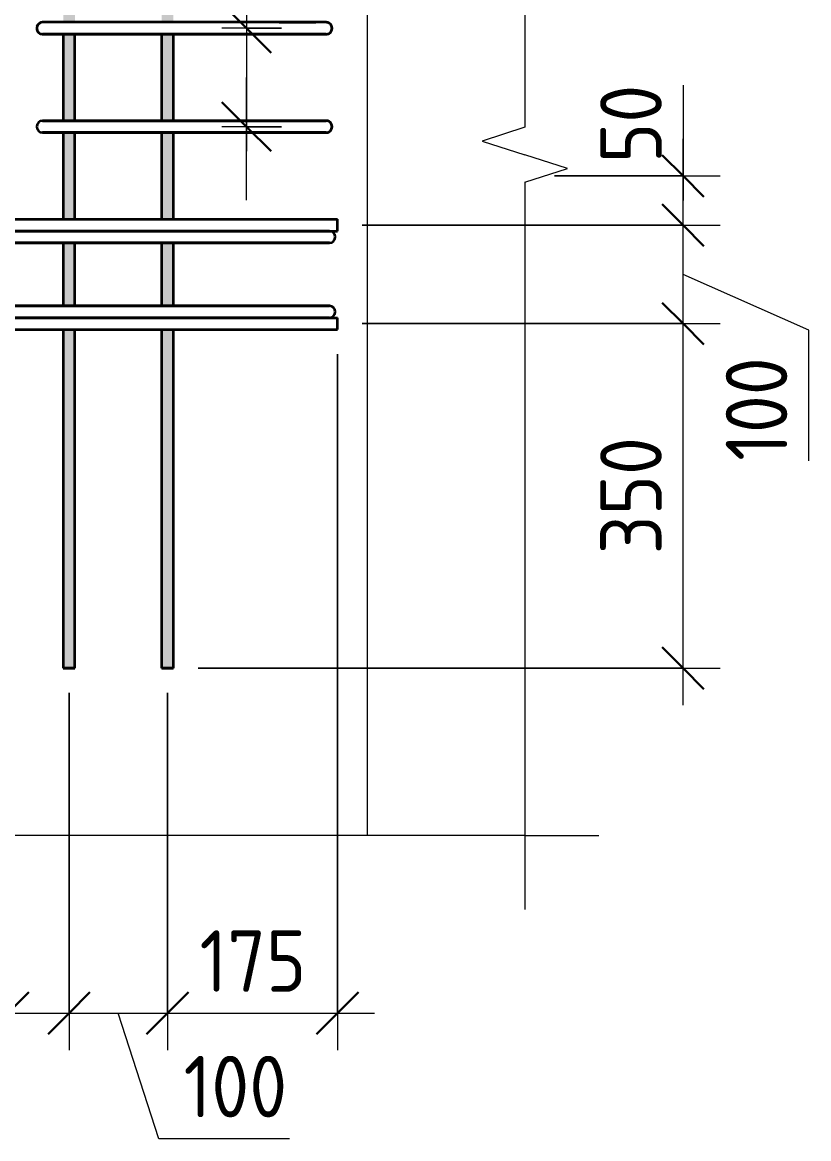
# Model space of a CAD drawing. Header units: millimetres. Extents: x -2461 to 50011, y -6221 to 38236.
# Drawn here: x 48964 to 49763, y 692 to 1826 of the extents above; entities that cross this region are included whole.
import ezdxf

# ---------------------------------------------------------------- set-up
doc = ezdxf.new("R2010")
doc.units = ezdxf.units.MM
for name, color, linetype, lineweight in [('AA_Dim', 7, 'Continuous', 9), ('AA_Dim-25', 7, 'Continuous', 9), ('AA_Oformlenie', 7, 'Continuous', 9), ('AA_Vinoska', 7, 'Continuous', 9), ('AF_Stena_Опалубка', 253, 'Continuous', 18), ('KR_Armatura_Tonkie', 7, 'Continuous', 20)]:
    doc.layers.add(name, color=color, linetype=linetype, lineweight=lineweight)
doc.styles.add('ISOCPEUR_10', font='isocpeur.ttf', dxfattribs={"width": 0.9, "height": 62.5})
doc.styles.add('ISOCPEUR_12', font='isocpeur.ttf', dxfattribs={"width": 0.8, "height": 62.5})
doc.dimstyles.new('05_Округл_5мм__прозр__2', dxfattribs={"dimscale": 304.8, "dimtxt": 62.248823, "dimasz": 0.139436, "dimexe": 0.123031, "dimexo": 0.082021, "dimgap": 0.008202, "dimtad": 1, "dimdec": 0, "dimrnd": 5, "dimdsep": 46, "dimtxsty": 'ISOCPEUR_10', "dimblk1": 'OBLIQUE', "dimblk2": 'OBLIQUE', "dimsah": 1, "dimcen": 0.09, "dimdle": 0.123031, "dimazin": 0, "dimtfac": 1, "dimtdec": 4, "dimtix": 1, "dimtmove": 1, "dimatfit": 3, "dimfxl": 1, "dimtvp": 1, "dimtolj": 1, "dimtzin": 0, "dimlwd": 18, "dimlwe": 18, "dimarcsym": 2})
doc.dimstyles.new('05_Округл_5мм__прозр__3', dxfattribs={"dimscale": 304.8, "dimtxt": 62.248823, "dimasz": 0.139436, "dimexe": 0.123031, "dimexo": 0.082021, "dimgap": 0.008202, "dimtad": 1, "dimdec": 0, "dimrnd": 5, "dimdsep": 46, "dimtxsty": 'ISOCPEUR_10', "dimblk1": 'OBLIQUE', "dimblk2": 'OBLIQUE', "dimsah": 1, "dimcen": 0.09, "dimdle": 0.123031, "dimazin": 0, "dimtfac": 1, "dimtdec": 4, "dimtix": 1, "dimtmove": 0, "dimatfit": 3, "dimfxl": 1, "dimtvp": 1, "dimtolj": 1, "dimtzin": 0, "dimlwd": 18, "dimlwe": 18, "dimarcsym": 2})
doc.dimstyles.new('10_Раскладка_арматуры_с_засечками_1', dxfattribs={"dimscale": 304.8, "dimtxt": 0.18, "dimasz": 0.164042, "dimexe": 0.082021, "dimexo": 0, "dimgap": 0, "dimtad": 1, "dimdec": 3, "dimrnd": 0.001, "dimdsep": 46, "dimtxsty": 'ISOCPEUR_12', "dimblk1": 'OBLIQUE', "dimblk2": 'OBLIQUE', "dimsah": 1, "dimcen": 0.09, "dimdle": 0.082021, "dimazin": 0, "dimtfac": 1, "dimtdec": 4, "dimtix": 1, "dimtmove": 0, "dimatfit": 3, "dimfxl": 1, "dimtvp": 1, "dimtolj": 1, "dimtzin": 0, "dimlwd": 18, "dimlwe": 18, "dimarcsym": 2})
doc.dimstyles.new('10_Раскладка_арматуры_с_засечками_5', dxfattribs={"dimscale": 304.8, "dimtxt": 0.18, "dimasz": 0.164042, "dimexe": 0.082021, "dimexo": 0, "dimgap": 0, "dimtad": 1, "dimdec": 3, "dimrnd": 0.001, "dimdsep": 46, "dimtxsty": 'ISOCPEUR_12', "dimblk1": 'OBLIQUE', "dimblk2": 'OBLIQUE', "dimsah": 1, "dimcen": 0.09, "dimdle": 0.082021, "dimazin": 0, "dimtfac": 1, "dimtdec": 4, "dimtix": 1, "dimtmove": 1, "dimatfit": 3, "dimfxl": 1, "dimtvp": 1, "dimtolj": 1, "dimtzin": 0, "dimlwd": 18, "dimlwe": 18, "dimarcsym": 2})

# ---------------------------------------------------------------- blocks, each defined once
blk = doc.blocks.new('350_Стержень верт с удлинением концов _НесАрм_РабПлоск_ - 350_Стержень верт с удлинением концов _НесАрм_РабПлоск_-4140946-Схема обрамления отверстия 1500х1050 _h_')
at = {"layer": 'KR_Armatura_Tonkie', "lineweight": 35}
h = blk.add_hatch(color=256, dxfattribs=at)
h.paths.add_polyline_path([(-32483, 1170), (-32477, 1170), (-32477.2, 1514), (-32489, 1514), (-32488.8, 1170), (-32484.6, 1170)])
h.paths.add_polyline_path([(-32483, 1538), (-32477, 1538), (-32477.2, 1602), (-32489, 1602), (-32488.8, 1538), (-32483.2, 1538)])
h.paths.add_polyline_path([(-32483, 1626), (-32477, 1626), (-32477.2, 1714), (-32489, 1714), (-32488.8, 1626), (-32483.3, 1626)])
h.paths.add_polyline_path([(-32478.8, 1726), (-32477, 1726), (-32477.2, 1814), (-32489, 1814), (-32488.8, 1726), (-32479, 1726)])
h.paths.add_polyline_path([(-32478.8, 1826), (-32477, 1826), (-32477.2, 2014), (-32489, 2014), (-32488.8, 1826), (-32479.1, 1826)])
h.paths.add_polyline_path([(-32478.8, 2026), (-32477, 2026), (-32477.2, 2214), (-32489, 2214), (-32488.8, 2026), (-32479.2, 2026)])
h.paths.add_polyline_path([(-32482.1, 2226), (-32477, 2226), (-32477.2, 2414), (-32489, 2414), (-32488.8, 2226), (-32483, 2226)])
h.paths.add_polyline_path([(-32478.8, 2426), (-32477, 2426), (-32477.2, 2614), (-32489, 2614), (-32488.8, 2426), (-32479.4, 2426)])
h.paths.add_polyline_path([(-32478.8, 2626), (-32477, 2626), (-32477.2, 2776), (-32489, 2776), (-32488.8, 2626), (-32479.5, 2626)])
h.paths.add_polyline_path([(-32482.5, 2800), (-32477, 2800), (-32477.2, 2852), (-32489, 2852), (-32488.8, 2800), (-32483, 2800)])
h.paths.add_polyline_path([(-32482.6, 2876), (-32477, 2876), (-32477.2, 3540), (-32489, 3540), (-32488.8, 2876), (-32483, 2876)])
for p, q in [((-32489, 1814), (-32489, 1726)), ((-32477, 1726), (-32477, 1814)), ((-32489, 1714), (-32489, 1626)), ((-32477, 1626), (-32477, 1714)), ((-32489, 1602), (-32489, 1538)), ((-32477, 1538), (-32477, 1602)), ((-32489, 1514), (-32489, 1170)), ((-32477, 1170), (-32477, 1514)), ((-32477, 1170), (-32489, 1170)), ((-32488.8, 1170), (-32477.2, 1170))]:
    blk.add_line(p, q, dxfattribs=at)
blk = doc.blocks.new('350_Стержень верт с удлинением концов _НесАрм_РабПлоск_ - 350_Стержень верт с удлинением концов _НесАрм_РабПлоск_-V27-Схема обрамления отверстия 1500х1050 _h_')
at = {"layer": 'KR_Armatura_Tonkie', "lineweight": 35}
for p, q in [((-32489, 1814), (-32489, 1726)), ((-32477, 1726), (-32477, 1814)), ((-32489, 1714), (-32489, 1626)), ((-32477, 1626), (-32477, 1714)), ((-32489, 1602), (-32489, 1538)), ((-32477, 1538), (-32477, 1602)), ((-32489, 1514), (-32489, 1170)), ((-32477, 1170), (-32477, 1514)), ((-32488.8, 1170), (-32477.2, 1170)), ((-32477.2, 1170), (-32488.8, 1170))]:
    blk.add_line(p, q, dxfattribs=at)
blk = doc.blocks.new('350_Стержень верт с удлинением концов _НесАрм_РабПлоск_ - 350_Стержень верт с удлинением концов _НесАрм_РабПлоск_-V28-Схема обрамления отверстия 1500х1050 _h_')
at = {"layer": 'KR_Armatura_Tonkie', "lineweight": 35}
h = blk.add_hatch(color=256, dxfattribs=at)
h.paths.add_polyline_path([(-32583, 1170), (-32577, 1170), (-32577.2, 1514), (-32589, 1514), (-32588.8, 1170), (-32584.6, 1170)])
h.paths.add_polyline_path([(-32581.7, 1538), (-32577, 1538), (-32577.2, 1602), (-32589, 1602), (-32588.8, 1538), (-32583, 1538)])
h.paths.add_polyline_path([(-32581.7, 1626), (-32577, 1626), (-32577.2, 1714), (-32589, 1714), (-32588.8, 1626), (-32583, 1626)])
h.paths.add_polyline_path([(-32581.8, 1726), (-32577, 1726), (-32577.2, 1814), (-32589, 1814), (-32588.8, 1726), (-32583, 1726)])
h.paths.add_polyline_path([(-32577.4, 1826), (-32577, 1826), (-32577.2, 2014), (-32589, 2014), (-32588.8, 1826), (-32577.5, 1826)])
h.paths.add_polyline_path([(-32582, 2026), (-32577, 2026), (-32577.2, 2214), (-32589, 2214), (-32588.8, 2026), (-32583, 2026)])
h.paths.add_polyline_path([(-32577.2, 2226), (-32577, 2226), (-32577.2, 2414), (-32589, 2414), (-32588.8, 2226), (-32577.5, 2226)])
h.paths.add_polyline_path([(-32577.2, 2426), (-32577, 2426), (-32577.2, 2614), (-32589, 2614), (-32588.8, 2426), (-32577.5, 2426)])
h.paths.add_polyline_path([(-32577.5, 2626), (-32577, 2626), (-32577.2, 2776), (-32589, 2776), (-32588.8, 2626), (-32577.6, 2626)])
h.paths.add_polyline_path([(-32583, 2800), (-32577, 2800), (-32577.2, 2852), (-32589, 2852), (-32588.8, 2800), (-32584.1, 2800)])
h.paths.add_polyline_path([(-32583, 2876), (-32577, 2876), (-32577.2, 3540), (-32589, 3540), (-32588.8, 2876), (-32584.1, 2876)])
for p, q in [((-32589, 1814), (-32589, 1726)), ((-32577, 1726), (-32577, 1814)), ((-32589, 1714), (-32589, 1626)), ((-32577, 1626), (-32577, 1714)), ((-32589, 1602), (-32589, 1538)), ((-32577, 1538), (-32577, 1602)), ((-32589, 1514), (-32589, 1170)), ((-32577, 1170), (-32577, 1514)), ((-32577, 1170), (-32589, 1170)), ((-32588.8, 1170), (-32577.2, 1170))]:
    blk.add_line(p, q, dxfattribs=at)
blk = doc.blocks.new('350_Стержень верт с удлинением концов _НесАрм_РабПлоск_ - 350_Стержень верт с удлинением концов _НесАрм_РабПлоск_-V29-Схема обрамления отверстия 1500х1050 _h_')
at = {"layer": 'KR_Armatura_Tonkie', "lineweight": 35}
for p, q in [((-32589, 1814), (-32589, 1726)), ((-32577, 1726), (-32577, 1814)), ((-32589, 1714), (-32589, 1626)), ((-32577, 1626), (-32577, 1714)), ((-32589, 1602), (-32589, 1538)), ((-32577, 1538), (-32577, 1602)), ((-32589, 1514), (-32589, 1170)), ((-32577, 1170), (-32577, 1514)), ((-32588.8, 1170), (-32577.2, 1170)), ((-32577.2, 1170), (-32588.8, 1170))]:
    blk.add_line(p, q, dxfattribs=at)
blk = doc.blocks.new('011_Прямоугольник обрыва _ЭлУзла_ - 011_Прямоугольник обрыва _ЭлУзла_-4156951-Схема обрамления отверстия 1500х1050 _h_')
at = {"layer": 'AA_Oformlenie'}
for p, q in [((-32120, 3046.4), (-32120, 1719.4)), ((-32120, 1663.8), (-32120, 1000)), ((-32120, 1000), (-32731.3, 1000))]:
    blk.add_line(p, q, dxfattribs=at)
blk = doc.blocks.new('DIMBLOCK167-Схема обрамления отверстия 1500х1050 _h_')
at = {"layer": 'AA_Dim-25', "lineweight": 30}
for p, q in [((49635.2, 1520), (49613.9, 1541.2)), ((49635.2, 1520), (49656.4, 1498.7)), ((49635.2, 1170), (49613.9, 1191.2)), ((49635.2, 1170), (49656.4, 1148.7))]:
    blk.add_line(p, q, dxfattribs=at)
at = {"layer": 'AA_Dim-25', "lineweight": 18}
for p, q in [((49309.3, 1520), (49672.7, 1520)), ((49635.2, 1520), (49309.3, 1520)), ((49635.2, 1132.5), (49635.2, 1520)), ((49142.6, 1170), (49672.7, 1170)), ((49635.2, 1170), (49142.6, 1170))]:
    blk.add_line(p, q, dxfattribs=at)
at = {"layer": 'AA_Dim-25', "color": 0, "lineweight": 18, "insert": (49551, 1285.7), "char_height": 62.5, "width": 142.215, "attachment_point": 1, "rotation": 90, "line_spacing_factor": 1.149209, "style": 'ISOCPEUR_10'}
blk.add_mtext('350', dxfattribs=at)
blk = doc.blocks.new('_Oblique')
at = {"color": 0, "linetype": 'ByBlock', "lineweight": -2}
blk.add_line((-0.5, -0.5), (0.5, 0.5), dxfattribs=at)
blk = doc.blocks.new('DIMBLOCK168-Схема обрамления отверстия 1500х1050 _h_')
at = {"layer": 'AA_Dim-25', "lineweight": 30}
for p, q in [((49635.2, 1620), (49613.9, 1641.2)), ((49635.2, 1620), (49656.4, 1598.7)), ((49635.2, 1520), (49613.9, 1541.2)), ((49635.2, 1520), (49656.4, 1498.7))]:
    blk.add_line(p, q, dxfattribs=at)
at = {"layer": 'AA_Dim-25', "lineweight": 18}
for p, q in [((49309.3, 1620), (49672.7, 1620)), ((49635.2, 1620), (49309.3, 1620)), ((49635.2, 1520), (49635.2, 1620)), ((49762.7, 1513.4), (49635.2, 1570)), ((49309.3, 1520), (49672.7, 1520)), ((49635.2, 1520), (49309.3, 1520)), ((49762.7, 1380.6), (49762.7, 1513.4))]:
    blk.add_line(p, q, dxfattribs=at)
at = {"layer": 'AA_Dim-25', "color": 0, "lineweight": 18, "insert": (49678.5, 1380.6), "char_height": 62.5, "width": 129.286, "attachment_point": 1, "rotation": 90, "line_spacing_factor": 1.149209, "style": 'ISOCPEUR_10'}
blk.add_mtext('100', dxfattribs=at)
blk = doc.blocks.new('DIMBLOCK169-Схема обрамления отверстия 1500х1050 _h_')
at = {"layer": 'AA_Dim-25', "lineweight": 18}
for p, q in [((49635.2, 1762.1), (49635.2, 1658.1)), ((49635.2, 1620), (49635.2, 1707.5)), ((49504.6, 1670), (49672.7, 1670)), ((49635.2, 1670), (49504.6, 1670)), ((49635.2, 1658.1), (49635.2, 1645)), ((49309.3, 1620), (49672.7, 1620)), ((49635.2, 1620), (49309.3, 1620))]:
    blk.add_line(p, q, dxfattribs=at)
at = {"layer": 'AA_Dim-25', "lineweight": 30}
for p, q in [((49635.2, 1670), (49613.9, 1691.2)), ((49635.2, 1670), (49656.4, 1648.7)), ((49635.2, 1620), (49613.9, 1641.2)), ((49635.2, 1620), (49656.4, 1598.7))]:
    blk.add_line(p, q, dxfattribs=at)
at = {"layer": 'AA_Dim-25', "color": 0, "lineweight": 18, "insert": (49551, 1683.1), "char_height": 62.5, "width": 94.81, "attachment_point": 1, "rotation": 90, "line_spacing_factor": 1.149209, "style": 'ISOCPEUR_10'}
blk.add_mtext('50', dxfattribs=at)
blk = doc.blocks.new('DIMBLOCK188-Схема обрамления отверстия 1500х1050 _h_')
at = {"layer": 'AA_Dim-25', "lineweight": 18}
for p, q in [((48949.6, 1645), (48949.6, 782.1)), ((48949.6, 819.6), (48949.6, 1645)), ((49011.6, 1145), (49011.6, 782.1)), ((49011.6, 819.6), (49011.6, 1145)), ((48857.5, 819.6), (48961.5, 819.6)), ((48912.1, 819.6), (49011.6, 819.6)), ((48961.5, 819.6), (48980.6, 819.6))]:
    blk.add_line(p, q, dxfattribs=at)
at = {"layer": 'AA_Dim-25', "lineweight": 30}
for p, q in [((48949.6, 819.6), (48970.9, 840.9)), ((49011.6, 819.6), (49032.9, 840.9)), ((48949.6, 819.6), (48928.4, 798.4)), ((49011.6, 819.6), (48990.4, 798.4))]:
    blk.add_line(p, q, dxfattribs=at)
at = {"layer": 'AA_Dim-25', "color": 0, "lineweight": 18, "insert": (48857.5, 903.8), "char_height": 62.5, "width": 94.81, "attachment_point": 1, "line_spacing_factor": 1.149209, "style": 'ISOCPEUR_10'}
blk.add_mtext('60', dxfattribs=at)
blk = doc.blocks.new('DIMBLOCK189-Схема обрамления отверстия 1500х1050 _h_')
at = {"layer": 'AA_Dim-25', "lineweight": 18}
for p, q in [((49011.6, 1145), (49011.6, 782.1)), ((49011.6, 819.6), (49011.6, 1145)), ((49111.6, 1145), (49111.6, 782.1)), ((49111.6, 819.6), (49111.6, 1145)), ((49011.6, 819.6), (49111.6, 819.6)), ((49102.9, 692.1), (49061.6, 819.6)), ((49235.6, 692.1), (49102.9, 692.1))]:
    blk.add_line(p, q, dxfattribs=at)
at = {"layer": 'AA_Dim-25', "lineweight": 30}
for p, q in [((49011.6, 819.6), (49032.9, 840.9)), ((49111.6, 819.6), (49132.9, 840.9)), ((49011.6, 819.6), (48990.4, 798.4)), ((49111.6, 819.6), (49090.4, 798.4))]:
    blk.add_line(p, q, dxfattribs=at)
at = {"layer": 'AA_Dim-25', "color": 0, "lineweight": 18, "insert": (49127.9, 776.3), "char_height": 62.5, "width": 129.286, "attachment_point": 1, "line_spacing_factor": 1.149209, "style": 'ISOCPEUR_10'}
blk.add_mtext('100', dxfattribs=at)
blk = doc.blocks.new('DIMBLOCK190-Схема обрамления отверстия 1500х1050 _h_')
at = {"layer": 'AA_Dim-25', "lineweight": 18}
for p, q in [((49284.3, 1489), (49284.3, 782.1)), ((49284.3, 819.6), (49284.3, 1489)), ((49111.6, 1145), (49111.6, 782.1)), ((49111.6, 819.6), (49111.6, 1145)), ((49111.6, 819.6), (49321.8, 819.6))]:
    blk.add_line(p, q, dxfattribs=at)
at = {"layer": 'AA_Dim-25', "lineweight": 30}
for p, q in [((49111.6, 819.6), (49132.9, 840.9)), ((49284.3, 819.6), (49305.5, 840.9)), ((49111.6, 819.6), (49090.4, 798.4)), ((49284.3, 819.6), (49263, 798.4))]:
    blk.add_line(p, q, dxfattribs=at)
at = {"layer": 'AA_Dim-25', "color": 0, "lineweight": 18, "insert": (49144.1, 903.8), "char_height": 62.5, "width": 129.286, "attachment_point": 1, "line_spacing_factor": 1.149209, "style": 'ISOCPEUR_10'}
blk.add_mtext('175', dxfattribs=at)
blk = doc.blocks.new('DIMBLOCK213-Схема обрамления отверстия 1500х1050 _h_')
at = {"layer": 'AA_Dim-25', "lineweight": 30}
for p, q in [((49191.9, 2020), (49166.9, 2045)), ((49191.9, 2020), (49216.9, 1995)), ((49191.9, 1820), (49166.9, 1845)), ((49191.9, 1820), (49216.9, 1795))]:
    blk.add_line(p, q, dxfattribs=at)
at = {"layer": 'AA_Dim-25', "lineweight": 18}
for p, q in [((49227.3, 2020), (49166.9, 2020)), ((49191.9, 2020), (49191.9, 1820)), ((49191.9, 2020), (49227.3, 2020)), ((49227.3, 1820), (49166.9, 1820)), ((49191.9, 1820), (49227.3, 1820))]:
    blk.add_line(p, q, dxfattribs=at)
blk = doc.blocks.new('DIMBLOCK214-Схема обрамления отверстия 1500х1050 _h_')
at = {"layer": 'AA_Dim-25', "lineweight": 30}
for p, q in [((49191.9, 1820), (49166.9, 1845)), ((49191.9, 1820), (49216.9, 1795)), ((49191.9, 1720), (49166.9, 1745)), ((49191.9, 1720), (49216.9, 1695))]:
    blk.add_line(p, q, dxfattribs=at)
at = {"layer": 'AA_Dim-25', "lineweight": 18}
for p, q in [((49227.3, 1820), (49166.9, 1820)), ((49191.9, 1820), (49191.9, 1695)), ((49191.9, 1820), (49227.3, 1820)), ((49191.9, 1645.5), (49191.9, 1770)), ((49227.3, 1720), (49166.9, 1720)), ((49191.9, 1720), (49227.3, 1720)), ((49191.9, 1645.5), (49191.9, 1645.5))]:
    blk.add_line(p, q, dxfattribs=at)

msp = doc.modelspace()

# ---------------------------------------------------------------- linework, layer by layer
at = {"layer": 'AA_Vinoska'}
for p, q in [((49474.619, 1719.4442), (49431.2939, 1705.3671)), ((49431.2939, 1705.3671), (49474.619, 1691.2899)), ((49517.9202, 1677.5399), (49474.619, 1691.2899)), ((49474.619, 1663.7899), (49517.9202, 1677.5399)), ((49474.619, 1000), (49549.619, 1000)), ((49474.619, 1000), (49474.619, 925))]:
    msp.add_line(p, q, dxfattribs=at)
at = {"layer": 'AF_Stena_Опалубка', "lineweight": 20}
msp.add_line((49314.619, 1000), (49314.619, 2920), dxfattribs=at)
at = {"layer": 'KR_Armatura_Tonkie', "lineweight": 35}
for p, q in [((49020.7636, 1826), (48984.7636, 1826)), ((49236.7636, 1826), (49020.7636, 1826)), ((49211.3078, 1826), (49174.1422, 1826)), ((49272.7636, 1826), (49211.3078, 1826)), ((49225.0539, 1826), (49262.2195, 1826)), ((49262.2195, 1826), (49236.7636, 1826)), ((49262.2195, 1826), (49262.2195, 1826)), ((49020.7636, 1814), (48984.7636, 1814)), ((48984.7636, 1814), (49020.7636, 1814)), ((49236.7636, 1814), (49020.7636, 1814)), ((49020.7636, 1814), (49236.7636, 1814)), ((49211.3078, 1814), (49174.1422, 1814)), ((49272.7636, 1814), (49211.3078, 1814)), ((49225.0539, 1814), (49262.2195, 1814)), ((49272.7636, 1814), (49236.7636, 1814)), ((49236.7636, 1814), (49272.7636, 1814)), ((49262.2195, 1814), (49272.7636, 1814)), ((49020.7636, 1726), (48984.7636, 1726)), ((48984.7636, 1726), (49020.7636, 1726)), ((49236.7636, 1726), (49020.7636, 1726)), ((49020.7636, 1726), (49236.7636, 1726)), ((49211.3078, 1726), (49174.1422, 1726)), ((49272.7636, 1726), (49211.3078, 1726)), ((49225.0539, 1726), (49262.2195, 1726)), ((49262.2195, 1726), (49236.7636, 1726)), ((49236.7636, 1726), (49272.7636, 1726)), ((49262.2195, 1726), (49262.2195, 1726)), ((49020.7636, 1714), (48984.7636, 1714)), ((48984.7636, 1714), (49020.7636, 1714)), ((49236.7636, 1714), (49020.7636, 1714)), ((49020.7636, 1714), (49236.7636, 1714)), ((49211.3078, 1714), (49174.1422, 1714)), ((49272.7636, 1714), (49211.3078, 1714)), ((49225.0539, 1714), (49262.2195, 1714)), ((49272.7636, 1714), (49236.7636, 1714)), ((49236.7636, 1714), (49272.7636, 1714)), ((49262.2195, 1714), (49272.7636, 1714)), ((47114.285, 1626), (49284.285, 1626)), ((47114.285, 1626), (49284.285, 1626)), ((47324.285, 1626), (49184.285, 1626)), ((49284.285, 1614), (49284.285, 1626)), ((49284.285, 1614), (49284.285, 1626)), ((47114.285, 1614), (49284.285, 1614)), ((47114.285, 1614), (49284.285, 1614)), ((47324.285, 1614), (49184.285, 1614)), ((48362.0294, 1614), (49240.0294, 1614)), ((49240.0294, 1614), (48362.0294, 1614)), ((49240.0294, 1614), (49276.0294, 1614)), ((49276.0294, 1614), (49240.0294, 1614)), ((48362.0294, 1602), (49240.0294, 1602)), ((49240.0294, 1602), (48362.0294, 1602)), ((49240.0294, 1602), (49276.0294, 1602)), ((49276.0294, 1602), (49240.0294, 1602)), ((48362.0294, 1538), (49240.0294, 1538)), ((49240.0294, 1538), (48362.0294, 1538)), ((49240.0294, 1538), (49276.0294, 1538)), ((49276.0294, 1538), (49240.0294, 1538)), ((47114.285, 1526), (49284.285, 1526)), ((47114.285, 1526), (49284.285, 1526)), ((48362.0294, 1526), (49240.0294, 1526)), ((49240.0294, 1526), (48362.0294, 1526)), ((49240.0294, 1526), (49276.0294, 1526)), ((49276.0294, 1526), (49240.0294, 1526)), ((49284.285, 1514), (49284.285, 1526)), ((49284.285, 1514), (49284.285, 1526)), ((47114.285, 1514), (49284.285, 1514)), ((47114.285, 1514), (49284.285, 1514))]:
    msp.add_line(p, q, dxfattribs=at)
for centre, start, end in [((48984.7636, 1820), 90, 270), ((48984.7636, 1820), 90, 164.0224928), ((49272.7636, 1820), 270, 90), ((49272.7636, 1820), 60.2745575, 90), ((49272.7636, 1820), 270, 90), ((48984.7636, 1820), 165, 270), ((49272.7636, 1820), 270, 299.7254425), ((49272.7636, 1820), 300, 60), ((48984.7636, 1720), 90, 270), ((48984.7636, 1720), 90, 270), ((49272.7636, 1720), 270, 90), ((49272.7636, 1720), 60.2745575, 90), ((49272.7636, 1720), 270, 90), ((49272.7636, 1720), 300, 60), ((49272.7636, 1720), 270, 299.7254425), ((49276.0294, 1608), 270, 90), ((49276.0294, 1608), 270, 90), ((49276.0294, 1532), 270, 90), ((49276.0294, 1532), 270, 90)]:
    msp.add_arc(centre, 6, start, end, dxfattribs=at)

# ---------------------------------------------------------------- block references
at = {"layer": 'AA_Oformlenie'}
msp.add_blockref('011_Прямоугольник обрыва _ЭлУзла_ - 011_Прямоугольник обрыва _ЭлУзла_-4156951-Схема обрамления отверстия 1500х1050 _h_', (81594.619, 0), dxfattribs=at)
at = {"layer": 'KR_Armatura_Tonkie', "lineweight": 35}
for name in ['350_Стержень верт с удлинением концов _НесАрм_РабПлоск_ - 350_Стержень верт с удлинением концов _НесАрм_РабПлоск_-V28-Схема обрамления отверстия 1500х1050 _h_', '350_Стержень верт с удлинением концов _НесАрм_РабПлоск_ - 350_Стержень верт с удлинением концов _НесАрм_РабПлоск_-V29-Схема обрамления отверстия 1500х1050 _h_', '350_Стержень верт с удлинением концов _НесАрм_РабПлоск_ - 350_Стержень верт с удлинением концов _НесАрм_РабПлоск_-4140946-Схема обрамления отверстия 1500х1050 _h_', '350_Стержень верт с удлинением концов _НесАрм_РабПлоск_ - 350_Стержень верт с удлинением концов _НесАрм_РабПлоск_-V27-Схема обрамления отверстия 1500х1050 _h_']:
    msp.add_blockref(name, (81594.619, 0), dxfattribs=at)

# ---------------------------------------------------------------- dimensions: what is measured, and where the dimension line sits
at = {"layer": 'AA_Dim', "lineweight": 18}
for base, p1, p2, dimstyle, override, picture, middle in [((49191.9491, 1820), (49227.3045, 2020), (49227.3045, 1820), '10_Раскладка_арматуры_с_засечками_1', {"dimpost": '<>', "dimfxl": 200}, 'DIMBLOCK213-Схема обрамления отверстия 1500х1050 _h_', (49160.6991, 1920)), ((49191.9491, 1720), (49227.3045, 1820), (49227.3045, 1720), '10_Раскладка_арматуры_с_засечками_5', {"dimpost": '<>', "dimfxl": 100}, 'DIMBLOCK214-Схема обрамления отверстия 1500х1050 _h_', (49160.6991, 1770)), ((49635.194, 1520), (49117.619, 1170), (49284.285, 1520), '05_Округл_5мм__прозр__3', {"dimpost": '<>', "dimfxl": 387.65651}, 'DIMBLOCK167-Схема обрамления отверстия 1500х1050 _h_', (49601.444, 1345))]:
    dim = msp.add_linear_dim(base=base, p1=p1, p2=p2, angle=90, dimstyle=dimstyle, override=override, dxfattribs=at)
    dim.commit()
    dim.dimension.update_dxf_attribs({"geometry": picture, "text_midpoint": middle})
for base, p1, p2, override, picture, middle in [((49635.194, 1670), (49284.285, 1620), (49479.619, 1670), {"dimpost": '<>', "dimfxl": 201.63173}, 'DIMBLOCK169-Схема обрамления отверстия 1500х1050 _h_', (49592.7072, 1730.4945)), ((49635.194, 1620), (49284.285, 1520), (49284.285, 1620), {"dimpost": '<>', "dimfxl": 100}, 'DIMBLOCK168-Схема обрамления отверстия 1500х1050 _h_', (49720.2072, 1445.292))]:
    dim = msp.add_linear_dim(base=base, p1=p1, p2=p2, angle=90, dimstyle='05_Округл_5мм__прозр__2', override=override, dxfattribs=at)
    dim.commit()
    dim.dimension.update_dxf_attribs({"geometry": picture, "text_midpoint": middle, "dimtype": 160, "text_rotation": 90})
for base, p1, p2, override, picture, middle in [((49011.619, 819.6493), (48949.619, 1670), (49011.619, 1170), {"dimpost": '<>', "dimfxl": 503.829336}, 'DIMBLOCK188-Схема обрамления отверстия 1500х1050 _h_', (48904.926, 862.1361)), ((49111.619, 819.6493), (49011.619, 1170), (49111.619, 1170), {"dimpost": '<>', "dimfxl": 100}, 'DIMBLOCK189-Схема обрамления отверстия 1500х1050 _h_', (49192.5265, 734.6361))]:
    dim = msp.add_linear_dim(base=base, p1=p1, p2=p2, dimstyle='05_Округл_5мм__прозр__2', override=override, dxfattribs=at)
    dim.commit()
    dim.dimension.update_dxf_attribs({"geometry": picture, "text_midpoint": middle, "dimtype": 160})
dim = msp.add_linear_dim(base=(49284.285, 819.6493), p1=(49111.619, 1170), p2=(49284.285, 1514), dimstyle='05_Округл_5мм__прозр__3', override={"dimpost": '<>', "dimfxl": 384.902017}, dxfattribs=at)
dim.commit()
dim.dimension.update_dxf_attribs({"geometry": 'DIMBLOCK190-Схема обрамления отверстия 1500х1050 _h_', "text_midpoint": (49197.952, 853.3993)})

doc.saveas('drawing.dxf')
